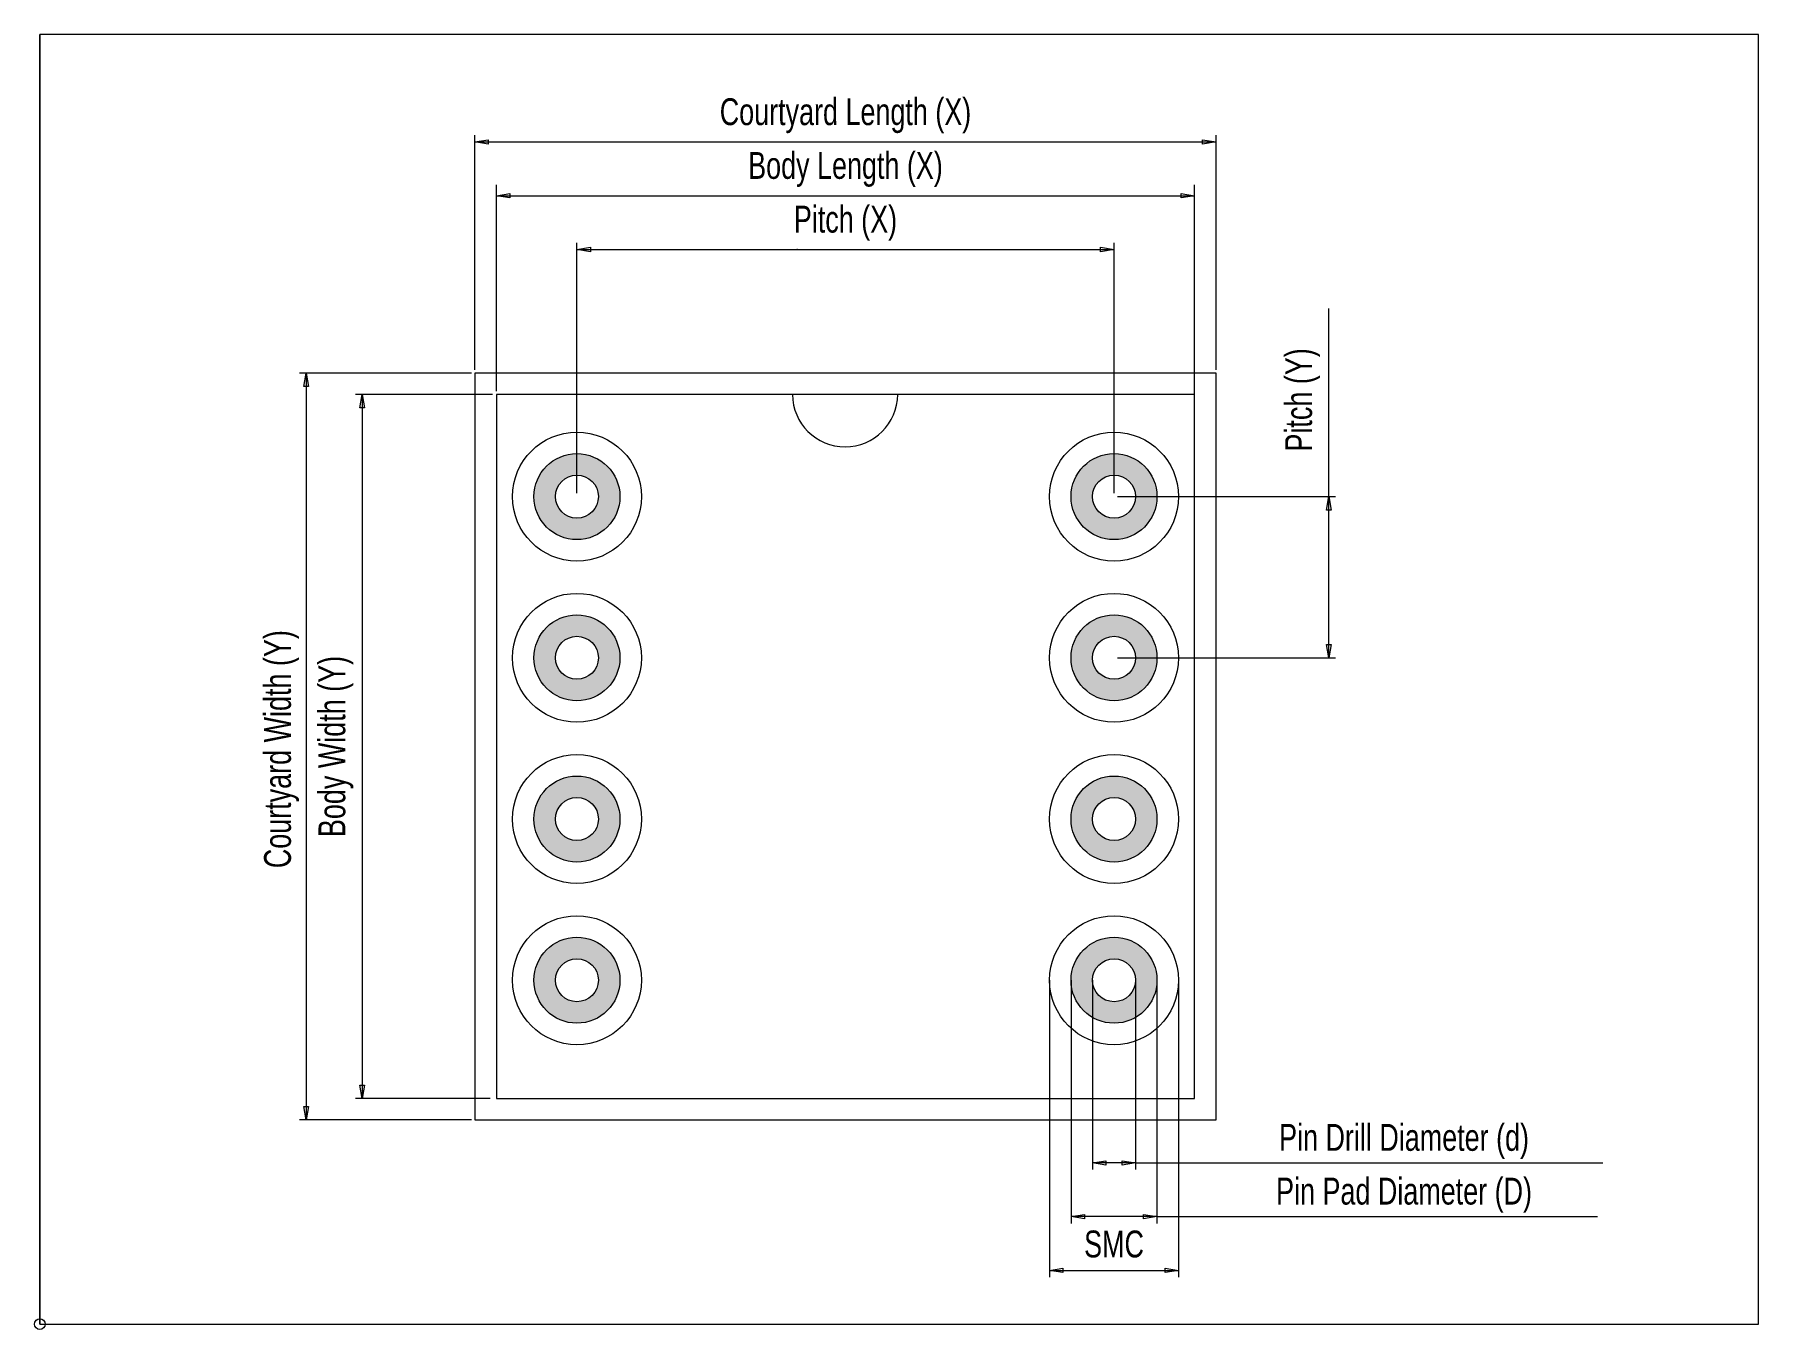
# Model space of a CAD drawing. Header units: millimetres. Extents: x -1 to 320, y -1 to 240.
import ezdxf

# ---------------------------------------------------------------- set-up
doc = ezdxf.new("R2010")
doc.units = ezdxf.units.MM
doc.layers.get('0').update_dxf_attribs({"linetype": 'CONTINUOUS', "lineweight": 0})
doc.styles.get("Standard").update_dxf_attribs({"font": 'txt', "width": 0.75})

msp = doc.modelspace()

# ---------------------------------------------------------------- hatches: boundary and pattern name
h = msp.add_hatch(color=256)
edge = h.paths.add_edge_path()
edge.add_arc((100, 154), 4, 0, 360)
edge.add_arc((100, 154), 8, 0, 360)
h = msp.add_hatch(color=256)
edge = h.paths.add_edge_path()
edge.add_arc((200, 154), 4, 0, 360)
edge.add_arc((200, 154), 8, 0, 360)
h = msp.add_hatch(color=256)
edge = h.paths.add_edge_path()
edge.add_arc((100, 124), 4, 0, 360)
edge.add_arc((100, 124), 8, 0, 360)
h = msp.add_hatch(color=256)
edge = h.paths.add_edge_path()
edge.add_arc((200, 124), 4, 0, 360)
edge.add_arc((200, 124), 8, 0, 360)
h = msp.add_hatch(color=256)
edge = h.paths.add_edge_path()
edge.add_arc((100, 94), 4, 0, 360)
edge.add_arc((100, 94), 8, 0, 360)
h = msp.add_hatch(color=256)
edge = h.paths.add_edge_path()
edge.add_arc((200, 94), 4, 0, 360)
edge.add_arc((200, 94), 8, 0, 360)
h = msp.add_hatch(color=256)
edge = h.paths.add_edge_path()
edge.add_arc((100, 64), 4, 0, 360)
edge.add_arc((100, 64), 8, 0, 360)
h = msp.add_hatch(color=256)
edge = h.paths.add_edge_path()
edge.add_arc((200, 64), 4, 0, 360)
edge.add_arc((200, 64), 8, 0, 360)

# ---------------------------------------------------------------- linework, layer by layer
for p, q in [((320, 240), (0, 240)), ((0, 240), (0, 0)), ((0, 240), (0, 240)), ((0, 240), (0, 0)), ((0, 0), (0, 240)), ((320, 0), (320, 240)), ((81, 177.62), (81, 221.25)), ((81, 220), (83.5, 220.42)), ((81, 220), (219, 220)), ((83.5, 219.58), (81, 220)), ((83.5, 220.42), (83.5, 219.58)), ((216.5, 219.58), (216.5, 220.42)), ((216.5, 220.42), (219, 220)), ((219, 220), (216.5, 219.58)), ((219, 177.62), (219, 221.25)), ((85, 173.62), (85, 212)), ((215, 172.62), (215, 212)), ((85, 210), (87.5, 210.42)), ((85, 210), (215, 210)), ((87.5, 209.58), (85, 210)), ((87.5, 210.42), (87.5, 209.58)), ((212.5, 209.58), (212.5, 210.42)), ((212.5, 210.42), (215, 210)), ((215, 210), (212.5, 209.58)), ((100, 154.62), (100, 201.25)), ((100, 200), (102.5, 200.42)), ((100, 200), (200, 200)), ((102.5, 199.58), (100, 200)), ((102.5, 200.42), (102.5, 199.58)), ((197.5, 199.58), (197.5, 200.42)), ((197.5, 200.42), (200, 200)), ((200, 200), (197.5, 199.58)), ((200, 154.62), (200, 201.25)), ((240, 154), (240, 189)), ((80.38, 177), (48.33, 177)), ((49.16, 174.5), (49.58, 177)), ((49.58, 177), (49.58, 38)), ((49.58, 177), (50, 174.5)), ((219, 177), (81, 177)), ((81, 177), (81, 38)), ((219, 38), (219, 177)), ((50, 174.5), (49.16, 174.5)), ((84.29, 172.99), (58.75, 173)), ((59.58, 170.5), (60, 173)), ((60.42, 170.5), (59.58, 170.5)), ((60, 173), (60, 42)), ((60, 173), (60.42, 170.5)), ((215, 173), (85, 173)), ((85, 173), (85, 42)), ((215, 42), (215, 173)), ((200.62, 154), (241.25, 154)), ((239.58, 151.5), (240, 154)), ((240.42, 151.5), (239.58, 151.5)), ((240, 124), (240, 154)), ((240, 154), (240.42, 151.5)), ((0, 130), (0, 130)), ((240, 124), (239.58, 126.5)), ((239.58, 126.5), (240.42, 126.5)), ((240.42, 126.5), (240, 124)), ((200.62, 124), (241.25, 124)), ((188, 64), (188, 8.75)), ((192, 64), (192, 18.75)), ((196, 64), (196, 28.75)), ((204, 64), (204, 28.75)), ((208, 64), (208, 18.75)), ((212, 64), (212, 8.75)), ((83.86, 42), (58.75, 42)), ((60, 42), (59.58, 44.5)), ((59.58, 44.5), (60.42, 44.5)), ((60.42, 44.5), (60, 42)), ((85, 42), (215, 42)), ((49.58, 38), (49.16, 40.5)), ((49.16, 40.5), (50, 40.5)), ((50, 40.5), (49.58, 38)), ((80.38, 38), (48.33, 38)), ((81, 38), (219, 38)), ((196, 30), (198.5, 30.42)), ((204, 30), (196, 30)), ((198.5, 29.58), (196, 30)), ((198.5, 30.42), (198.5, 29.58)), ((201.5, 29.58), (201.5, 30.42)), ((201.5, 30.42), (204, 30)), ((204, 30), (201.5, 29.58)), ((204, 30), (291, 30)), ((192, 20), (194.5, 20.42)), ((208, 20), (192, 20)), ((194.5, 19.58), (192, 20)), ((194.5, 20.42), (194.5, 19.58)), ((205.5, 19.58), (205.5, 20.42)), ((205.5, 20.42), (208, 20)), ((208, 20), (205.5, 19.58)), ((208, 20), (290, 20)), ((188, 10), (190.5, 10.42)), ((188, 10), (212, 10)), ((190.5, 9.58), (188, 10)), ((190.5, 10.42), (190.5, 9.58)), ((209.5, 9.58), (209.5, 10.42)), ((209.5, 10.42), (212, 10)), ((212, 10), (209.5, 9.58)), ((0, 0), (320, 0)), ((0, 0), (0, 0))]:
    msp.add_line(p, q)
for centre, radius in [((100, 154), 12), ((200, 154), 12), ((100, 154), 8), ((200, 154), 8), ((100, 154), 4), ((200, 154), 4), ((100, 124), 12), ((200, 124), 12), ((100, 124), 8), ((200, 124), 8), ((100, 124), 4), ((200, 124), 4), ((100, 94), 12), ((200, 94), 12), ((100, 94), 8), ((200, 94), 8), ((100, 94), 4), ((200, 94), 4), ((100, 64), 12), ((200, 64), 12), ((100, 64), 8), ((200, 64), 8), ((100, 64), 4), ((200, 64), 4), ((0, 0), 1), ((0, 0), 1), ((0, 0), 1)]:
    msp.add_circle(centre, radius)
msp.add_arc((149.93, 173.06), 9.8, 180.3487, 359.6513)
msp.add_point((141, 200))

# ---------------------------------------------------------------- texts
at = {"char_height": 5, "width": 30, "attachment_point": 5}
for s, insert in [('Courtyard\\~Length\\~(X)', (150, 224.88)), ('Body\\~Length\\~(X)', (150, 214.88)), ('Pitch\\~(X)', (150, 204.88)), ('Pin\\~Drill\\~Diameter\\~(d)', (254, 34)), ('Pin\\~Pad\\~Diameter\\~(D)', (254, 24)), ('SMC', (200, 14.88))]:
    msp.add_mtext(s, dxfattribs=dict(at, insert=insert))
at = {"char_height": 5, "width": 30, "attachment_point": 5, "rotation": 90}
for s, insert in [('Pitch\\~(Y)', (235.12, 172)), ('Courtyard\\~Width\\~(Y)', (45, 107)), ('Body\\~Width\\~(Y)', (55.12, 107.5))]:
    msp.add_mtext(s, dxfattribs=dict(at, insert=insert))

doc.saveas('drawing.dxf')
